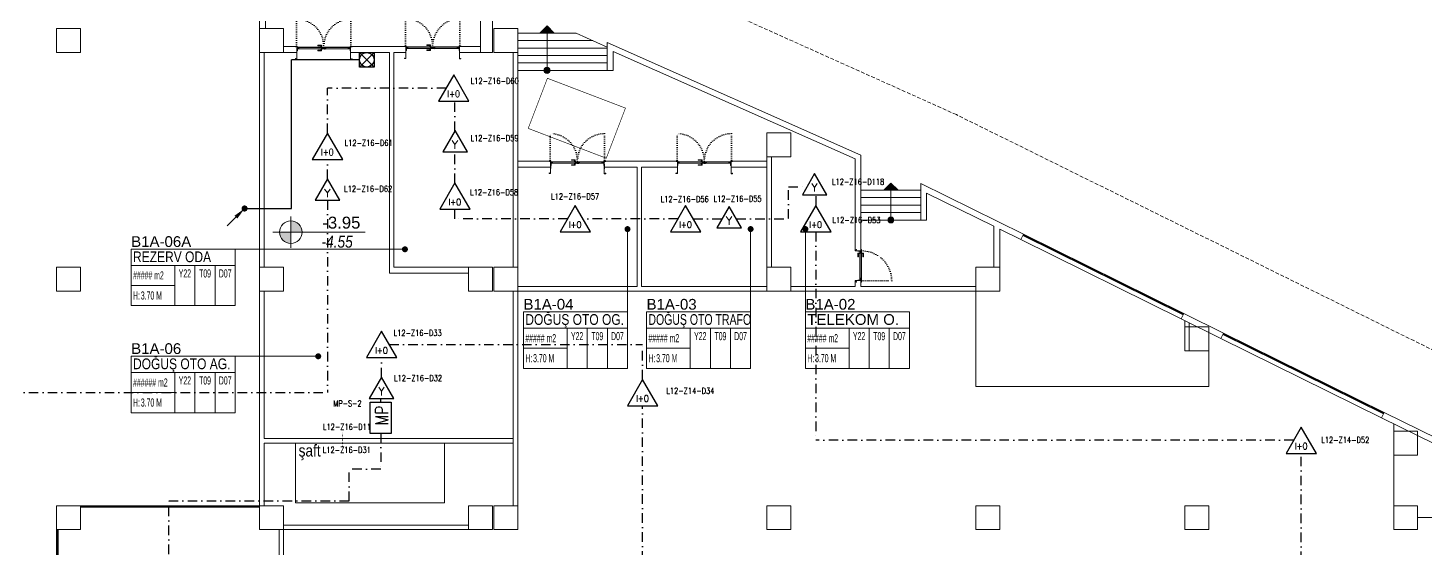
# Model space of a CAD drawing. Header units: metres. Extents: x -19121 to 152404, y -12107 to 29421.
# Drawn here: x 89964 to 94645, y 3938 to 5682 of the extents above; entities that cross this region are included whole.
import ezdxf
from ezdxf.enums import TextEntityAlignment as Align

# ---------------------------------------------------------------- set-up
doc = ezdxf.new("R2010")
doc.units = ezdxf.units.M
doc.header["$LTSCALE"] = 50
doc.header["$MEASUREMENT"] = 0
for name, pattern in [('DASHDOT', [25.4, 12.7, -6.35, 0, -6.35]), ('DOT2', [0.125, 0, -0.125]), ('HIDDEN', [0.375, 0.25, -0.125])]:
    doc.linetypes.add(name, pattern=pattern)
doc.layers.get('0').update_dxf_attribs({"color": 9, "lineweight": 9})
for name, color, linetype, lineweight in [('00', 9, 'Continuous', 9), ('01', 9, 'Continuous', 9), ('06B', 9, 'Continuous', 9), ('06C', 9, 'Continuous', 9), ('06D', 9, 'Continuous', 9), ('10', 9, 'Continuous', 9), ('15', 9, 'Continuous', 9), ('19', 9, 'Continuous', 9), ('20', 9, 'DOT2', 9), ('21', 9, 'Continuous', 9), ('21_mahal200', 9, 'Continuous', 9), ('E-DEDEKTÖR NUMARALARI', 20, 'Continuous', 30), ('E-DUVAR TİPİ FLAŞÖR', 7, 'Continuous', 30), ('E-KABLO', 7, 'Continuous', 30), ('E-KOMBİNE DEDEKTÖR (ISI+OPTİK DUMAN)', 7, 'Continuous', 30), ('E-OK', 3, 'Continuous', 30), ('E-YAZI', 7, 'Continuous', 30), ('E-YÜKSELTİLMİŞ DÖŞEME İÇİNDE DUMAN DEDEKTÖRÜ', 7, 'Continuous', 30)]:
    doc.layers.add(name, color=color, linetype=linetype, lineweight=lineweight)
doc.styles.add('Arial', font='arial.ttf', dxfattribs={"height": 2.5})
doc.styles.add('E-YAZI', font='txttw.shx', dxfattribs={"height": 200})
doc.styles.add('MuuM_TEXT-ITALIC', font='ARIALNI.TTF')
doc.styles.add('MuuM_TEXT-STANDART', font='ARIALN.TTF')
doc.dimstyles.new('MuuM_DIM200', dxfattribs={"dimscale": 20, "dimtxt": 2, "dimasz": 1, "dimexe": 1, "dimexo": 1, "dimgap": 1, "dimtad": 1, "dimdec": 1, "dimrnd": 0.5, "dimdsep": 46, "dimtxsty": 'MuuM_TEXT-STANDART', "dimblk": 'ARCHTICK', "dimcen": 0, "dimdle": 0.15, "dimclrd": 256, "dimclre": 256, "dimclrt": 256, "dimadec": 0, "dimazin": 0, "dimtfac": 5, "dimtdec": 1, "dimtix": 1, "dimtmove": 2, "dimatfit": 3, "dimldrblk": 'DOT', "dimfxl": 3, "dimfxlon": 1, "dimtolj": 1, "dimlwd": -1, "dimlwe": -1, "dimarcsym": 0})

# ---------------------------------------------------------------- blocks, each defined once
blk = doc.blocks.new('100_KOMBİNE DEDEKTÖR (ISI+OPTİK DUMAN) 085')
at = {"layer": 'E-KOMBİNE DEDEKTÖR (ISI+OPTİK DUMAN)', "color": 4}
blk.add_lwpolyline([(2.55, 0), (0, 4.42), (-2.55, 0)], close=True, dxfattribs=at)
at = {"layer": 'E-KOMBİNE DEDEKTÖR (ISI+OPTİK DUMAN)', "color": 3, "style": 'E-YAZI', "width": 0.8}
blk.add_text('I+O', height=1.102, dxfattribs=at).set_placement((-0.02, 1.22), align=Align.MIDDLE)
blk = doc.blocks.new('100_YÜKSELTİLMİŞ DÖŞEME İÇİNDE DUMAN DEDEKTÖRÜ 085')
at = {"layer": 'E-YÜKSELTİLMİŞ DÖŞEME İÇİNDE DUMAN DEDEKTÖRÜ', "color": 4}
blk.add_lwpolyline([(2.06, 0), (0, 3.57), (-2.06, 0)], close=True, dxfattribs=at)
at = {"layer": 'E-YÜKSELTİLMİŞ DÖŞEME İÇİNDE DUMAN DEDEKTÖRÜ', "color": 3, "style": 'E-YAZI'}
blk.add_text('Y', height=1.36, dxfattribs=at).set_placement((-0.02, 1.2), align=Align.MIDDLE)
blk = doc.blocks.new('100_DUVAR TİPİ FLAŞÖR 085')
at = {"layer": 'E-DUVAR TİPİ FLAŞÖR', "color": 4}
blk.add_line((-1.22, 2.45), (1.22, 0), dxfattribs=at)
blk.add_lwpolyline([(-1.22, 0), (-1.22, 2.45), (1.22, 2.45), (1.22, 0)], close=True, dxfattribs=at)
blk.add_lwpolyline([(1.22, 2.45), (-1.22, 0)], dxfattribs=at)
blk.add_circle((0, 1.22), 1.22, dxfattribs=at)
blk = doc.blocks.new('E-MODUL PANOLARI')
at = {"layer": 'E-KABLO', "color": 1}
blk.add_lwpolyline([(-49, 66.9), (49, 66.9), (49, 0), (-49, 0)], close=True, dxfattribs=at)
at = {"layer": 'E-KABLO', "color": 1, "style": 'E-YAZI', "width": 0.8}
blk.add_text('MP', height=40, dxfattribs=at).set_placement((-23, 9.5))
blk = doc.blocks.new('*U241')
at = {"layer": 'E-OK', "color": 3, "linetype": 'Continuous'}
blk.add_line((85, 85), (172, 172), dxfattribs=at)
at = {"layer": 'E-OK', "color": 4, "linetype": 'Continuous', "const_width": 30}
blk.add_lwpolyline([(-15, 0, 1), (15, 0, 1)], format="xyb", close=True, dxfattribs=at)
at = {"layer": 'E-OK', "color": 3, "linetype": 'Continuous'}
blk.add_solid([(99, 71), (71, 99), (0, 0)], dxfattribs=at)
blk = doc.blocks.new('p-kolon_80x80')
blk.add_lwpolyline([(-40, -40), (40, -40), (40, 40), (-40, 40)], close=True)
blk = doc.blocks.new('1.Bod.Ara.Sitatik Elk')
at = {"layer": '01'}
blk.add_lwpolyline([(7520, -3030), (7480, -3030), (7480, -2824), (7520, -2824)], close=True, dxfattribs=at)
for p in [(6100, -2990), (6780, -2990), (7565, -2990), (8480, -3340), (6100, -3790), (6780, -3790), (7480, -3790), (7565, -3790), (8480, -3790), (9180, -3790), (9880, -3990), (10580, -4340), (6100, -4590), (6780, -4590), (7480, -4590), (7565, -4590), (8480, -4590), (9180, -4590), (9880, -4590), (10580, -4590)]:
    blk.add_blockref('p-kolon_80x80', p, dxfattribs=at)
blk = doc.blocks.new('_ArchTick')
at = {"color": 0, "linetype": 'ByBlock', "const_width": 0.15}
blk.add_lwpolyline([(-0.5, -0.5), (0.5, 0.5)], dxfattribs=at)
blk = doc.blocks.new('_Dot')
at = {"color": 0, "linetype": 'ByBlock', "lineweight": -2}
blk.add_line((-0.5, 0), (-1, 0), dxfattribs=at)
at = {"color": 0, "linetype": 'ByBlock', "const_width": 0.5}
blk.add_lwpolyline([(-0.25, 0, 1), (0.25, 0, 1)], format="xyb", close=True, dxfattribs=at)
blk = doc.blocks.new('0_roomno2')
blk.add_lwpolyline([(19.38, -10.5), (0, -10.5), (0, 0), (19.38, 0)], close=True)
for points in [[(0, -3), (19.38, -3)], [(8.12, -3), (8.12, -10.5)], [(11.88, -3), (11.88, -10.5)], [(15.62, -3), (15.62, -10.5)], [(0, -6.75), (8.12, -6.75)]]:
    blk.add_lwpolyline(points)
at = {"style": 'MuuM_TEXT-STANDART', "width": 0.6}
blk.add_text('H:', height=1.5, dxfattribs=at).set_placement((0.35, -8.61), align=Align.MIDDLE_LEFT)
at = {"style": 'Arial'}
blk.add_attdef('ODANO', (0, 1.17), '', height=2, dxfattribs=at)
blk.add_attdef('MEKANADI', text='', height=2, dxfattribs=at).set_placement((0.35, -3), align=Align.BOTTOM_LEFT)
at = {"style": 'MuuM_TEXT-STANDART', "width": 0.6}
for tag, p in [('M2', (0.35, -4.88)), ('TEMIZTAVANYUKSEKLIGI', (1.8, -8.61))]:
    blk.add_attdef(tag, text='', height=1.5, dxfattribs=at).set_placement(p, align=Align.MIDDLE_LEFT)
for tag, p in [('YER01', (10, -4.5)), ('TAVAN01', (13.75, -4.5)), ('DUVAR01', (17.5, -4.5)), ('YER02', (10, -6.75)), ('TAVAN02', (13.75, -6.75)), ('DUVAR02', (17.5, -6.75)), ('YER03', (10, -9)), ('TAVAN03', (13.75, -9)), ('DUVAR03', (17.5, -9))]:
    blk.add_attdef(tag, text='', height=1.5, dxfattribs=at).set_placement(p, align=Align.MIDDLE_CENTER)
blk = doc.blocks.new('prf-scr2')
at = {"linetype": 'DOT2', "ltscale": 10}
blk.add_line((0, 0.2), (0, -1.1), dxfattribs=at)
for p, q in [((-0.1, -0.2), (0.1, -0.3)), ((0.1, -0.2), (-0.1, -0.2)), ((0.1, -0.3), (-0.1, -0.3)), ((-0.1, -0.3), (0.1, -0.4)), ((0.1, -0.4), (-0.1, -0.4)), ((0.1, -0.5), (-0.1, -0.4)), ((-0.1, -0.4), (0.1, -0.4)), ((0.1, -0.6), (-0.1, -0.5)), ((-0.1, -0.5), (0.1, -0.5)), ((-0.1, -0.6), (0.1, -0.7)), ((0.1, -0.6), (-0.1, -0.6)), ((-0.1, -0.6), (0.1, -0.6)), ((-0.1, -0.7), (0.1, -0.8)), ((0.1, -0.7), (-0.1, -0.7)), ((-0.1, -0.8), (0.1, -0.8)), ((0.1, -0.8), (-0.1, -0.8)), ((0.1, -0.2), (0, -0.1)), ((0, -0.2), (0.1, -0.2))]:
    blk.add_line(p, q)
blk.add_lwpolyline([(0.2, 0), (-0.2, 0), (-0.2, 0), (-0.1, -0.1), (0.1, -0.1), (0.2, 0), (0.2, 0)], close=True)
for points in [[(0.2, 0), (-0.2, 0)], [(-0.1, -0.1), (-0.1, -0.2), (-0.1, -0.2), (-0.1, -0.2), (-0.1, -0.2), (-0.1, -0.3), (-0.1, -0.3), (-0.1, -0.3), (-0.1, -0.3), (-0.1, -0.4), (-0.1, -0.4), (-0.1, -0.4), (-0.1, -0.4), (-0.1, -0.4), (-0.1, -0.5), (-0.1, -0.5), (-0.1, -0.5), (-0.1, -0.5), (-0.1, -0.5), (-0.1, -0.5), (-0.1, -0.6), (-0.1, -0.6), (-0.1, -0.6), (-0.1, -0.6), (-0.1, -0.6), (-0.1, -0.7), (-0.1, -0.7), (-0.1, -0.7), (-0.1, -0.7), (-0.1, -0.7), (-0.1, -0.8), (-0.1, -0.8), (-0.1, -0.8), (-0.1, -0.8), (0, -0.9), (0, -0.9), (0, -0.9), (0.1, -0.8), (0.1, -0.8), (0.1, -0.7), (0.1, -0.7), (0.1, -0.7), (0.1, -0.7), (0.1, -0.7), (0.1, -0.7), (0.1, -0.6), (0.1, -0.6), (0.1, -0.6), (0.1, -0.6), (0.1, -0.6), (0.1, -0.5), (0.1, -0.5), (0.1, -0.5), (0.1, -0.5), (0.1, -0.4), (0.1, -0.4), (0.1, -0.4), (0.1, -0.4), (0.1, -0.4), (0.1, -0.3), (0.1, -0.3), (0.1, -0.3), (0.1, -0.3), (0.1, -0.3), (0.1, -0.3), (0.1, -0.2), (0.1, -0.2), (0.1, -0.2), (0.1, -0.2), (0.1, -0.2), (0.1, -0.1)]]:
    blk.add_lwpolyline(points)
blk = doc.blocks.new('gr-p-barel kilitli kapı kolu')
at = {"flags": 128}
for points in [[(-0.9, 0.8), (-0.9, 4.9), (-11.7, 4.9), (-11.7, 6.7), (0.9, 6.7), (0.9, 0.8)], [(-0.8, 5), (0.8, 6.6)]]:
    blk.add_lwpolyline(points, dxfattribs=at)
blk.add_lwpolyline([(-2.75, 0), (-2.75, 0.7), (2.75, 0.7), (2.75, 0)])
blk.add_lwpolyline([(-1.3, 0.7), (1.3, 0.7), (1.3, 0.8), (-1.3, 0.8)], close=True)
blk = doc.blocks.new('K2_SAC')
at = {"layer": '06C'}
blk.add_lwpolyline([(-71.5, 60.3, 1), (-71.8, 59.6), (-69.9, 58.9), (-69.6, 59.7), (-71.6, 60.4)], format="xyb", dxfattribs=at)
blk.add_arc((-71.6, 60), 0.5, 34.0049, 287.7447, dxfattribs=at)
at = {"layer": '10'}
for points in [[(-161, 84.1, 0.414214), (-160.8, 83.7), (-159.8, 83.3, 0.414214), (-159.5, 83.5), (-157.4, 89.6, 0.414214), (-157.5, 90, 0.414214), (-157.9, 89.8), (-158.2, 88.9), (-159.2, 89.3), (-156.2, 97.8, 0.414214), (-156.4, 98.1), (-160.6, 99.6, 0.414214), (-160.9, 99.4), (-161.2, 98.5, 0.414214), (-161, 98.2), (-160, 97.8), (-159.9, 98), (-161, 98.4, -0.414214), (-161, 98.5), (-160.7, 99.3, -0.414214), (-160.6, 99.4), (-156.5, 97.9, -0.414214), (-156.4, 97.8), (-159.4, 89.1), (-158.1, 88.7), (-157.7, 89.7, -0.414214), (-157.6, 89.8, -0.414214), (-157.5, 89.6), (-159.6, 83.6, -0.414214), (-159.8, 83.5), (-160.7, 83.9, -0.414214), (-160.8, 84), (-160.5, 84.8), (-160.7, 84.9)], [(-156.5, 98.7), (-155.4, 97.7), (-156.3, 94.9), (-156.2, 94.9), (-155.2, 97.7), (-156.3, 98.8, 14.796002)], [(-174.4, 60.3, 0.414214), (-174.4, 60.2), (-170.2, 58.7, 0.414214), (-170.1, 58.8), (-159.7, 88.3), (-159.5, 88.2), (-169.9, 58.7, -0.414214), (-170.3, 58.6), (-174.4, 60, -0.414214), (-174.6, 60.4), (-174.3, 61.2, -0.414214), (-173.9, 61.4), (-172.9, 61.1), (-173, 60.9), (-174, 61.2, 0.414214), (-174.1, 61.2)], [(4, -2.7, -0.414214), (3.9, -2.7), (-0.3, -1.3, -0.414214), (-0.4, -1.2), (10.4, 29.3), (10.2, 29.4), (-0.6, -1.1, 0.414214), (-0.4, -1.5), (3.8, -2.9, 0.414214), (4.2, -2.7), (4.5, -1.9, 0.414214), (4.3, -1.5), (3.2, -1.1), (3.2, -1.3), (4.2, -1.7, -0.414214), (4.3, -1.8)], [(8.7, 25.2, -0.414214), (8.3, 25), (7.4, 25.4, -0.414214), (7.2, 25.7), (9.3, 31.8, -0.414214), (9.7, 32, -0.414214), (9.9, 31.6), (9.6, 30.7), (10.5, 30.4), (13.5, 38.9, -0.414214), (13.9, 39.1), (18, 37.7, -0.414214), (18.2, 37.3), (17.9, 36.4, -0.414214), (17.5, 36.2), (16.5, 36.6), (16.5, 36.8), (17.6, 36.4, 0.414214), (17.7, 36.5), (18, 37.3, 0.414214), (17.9, 37.5), (13.8, 38.9, 0.414214), (13.7, 38.8), (10.6, 30.2), (9.3, 30.6), (9.7, 31.7, 0.414214), (9.6, 31.8, 0.414214), (9.5, 31.7), (7.4, 25.7, 0.414214), (7.5, 25.5), (8.4, 25.2, 0.414214), (8.5, 25.3), (8.8, 26.1), (9, 26.1)], [(14.3, 39.5), (12.8, 39.3), (11.8, 36.6), (11.6, 36.7), (12.6, 39.5), (14.2, 39.7, -14.796002)]]:
    blk.add_lwpolyline(points, format="xyb", close=True, dxfattribs=at)
for points in [[(-74.4, 62.9), (-73.8, 64.8), (-73.2, 64.6), (-72.7, 66.1), (-156.1, 95.1), (-156.6, 93.5), (-156.1, 93.3), (-156.7, 91.4), (-156.4, 91.3), (-155.7, 93.5), (-156.2, 93.7), (-155.9, 94.7), (-73, 66), (-73.4, 65), (-74, 65.2), (-74.7, 63), (-74.4, 62.9)], [(-73.8, 64.8), (-74.4, 62.9), (-74.1, 62.8), (-74.5, 61.8), (-157.3, 90.5), (-157, 91.5), (-156.7, 91.4), (-156.1, 93.3), (-156.3, 93.4), (-156.9, 91.8), (-157.2, 91.9), (-157.7, 90.3), (-74.3, 61.4), (-73.8, 63), (-74, 63.1), (-73.5, 64.7)], [(-72.2, 64.2), (-72.8, 62.3), (-73.1, 62.4), (-73.4, 61.4), (9.9, 32.5), (10.2, 33.5), (9.9, 33.6), (10.6, 35.5), (10.9, 35.4), (10.3, 33.8), (10.6, 33.7), (10.1, 32.2), (-73.8, 61.3), (-73.3, 62.8), (-73, 62.7), (-72.4, 64.3)], [(-72.8, 62.3), (-72.2, 64.2), (-72.7, 64.4), (-72.2, 66), (11.7, 36.9), (11.2, 35.3), (10.6, 35.5), (9.9, 33.6), (9.7, 33.7), (10.4, 35.9), (11, 35.7), (11.3, 36.7), (-72, 65.6), (-72.3, 64.6), (-71.8, 64.4), (-72.5, 62.2), (-72.8, 62.3)]]:
    blk.add_lwpolyline(points, dxfattribs=at)
for points in [[(-156.7, 90.5), (-152.9, 89.2), (-151.6, 93), (-155.4, 94.3)], [(-156.3, 90.7), (-153.1, 89.6), (-152, 92.8), (-155.2, 93.9)], [(-75, 62.2), (-80.7, 64.1), (-79.3, 67.9), (-73.7, 66)], [(-75.2, 62.6), (-80.3, 64.3), (-79.2, 67.5), (-74.1, 65.8)], [(-75.2, 61), (-73.4, 60.4), (-73.2, 60.9), (-75.6, 61.7), (-75.6, 61.7), (-75.7, 61.2)], [(-71.3, 66.4), (-73.1, 67), (-73.3, 66.5), (-71.5, 65.9), (-70.9, 65.7), (-70.7, 66.2)], [(-72.8, 61.4), (-67.1, 59.5), (-65.8, 63.2), (-71.5, 65.2)], [(-72.4, 61.6), (-67.3, 59.8), (-66.2, 63.1), (-71.3, 64.8)], [(9.4, 32.9), (3.7, 34.9), (5, 38.7), (10.7, 36.7)], [(9.2, 33.3), (4.1, 35.1), (5.2, 38.3), (10.3, 36.5)]]:
    blk.add_lwpolyline(points, close=True, dxfattribs=at)
for centre in [(-156.9, 99.4), (15, 39.8)]:
    blk.add_circle(centre, 0.55, dxfattribs=at)
at = {"layer": '20'}
for p, q in [((-156.9, 99.4), (-127.2, 184.9)), ((15, 39.8), (44.6, 125.3))]:
    blk.add_line(p, q, dxfattribs=at)
at = {"layer": '20', "linetype": 'HIDDEN'}
for points in [[(-156.6, 98), (-157, 96.8), (-158.4, 97.2), (-158, 98.5)], [(-156.5, 98.7), (-157.1, 97), (-158.1, 97.4), (-157.6, 99.1)], [(13.9, 38.9), (13.5, 37.6), (14.9, 37.2), (15.3, 38.4)], [(14.3, 39.5), (13.7, 37.8), (14.8, 37.4), (15.3, 39.1)]]:
    blk.add_lwpolyline(points, dxfattribs=at)
at = {"layer": '20'}
for centre, start, end in [((-156.9, 99.4), 338.4691, 70.8748), ((15, 39.8), 70.8748, 163.2805)]:
    blk.add_arc(centre, 90.5, start, end, dxfattribs=at)
at = {"layer": '06B', "xscale": -1, "rotation": 160.8747897857572}
blk.add_blockref('gr-p-barel kilitli kapı kolu', (-81.9, 64), dxfattribs=at)
at = {"layer": '06B', "rotation": 340.8747897857572}
blk.add_blockref('gr-p-barel kilitli kapı kolu', (-80.2, 68.8), dxfattribs=at)
at = {"layer": '10', "rotation": 70.87478978575723}
for p in [(-156.6, 92.6), (-72.7, 63.5)]:
    blk.add_blockref('prf-scr2', p, dxfattribs=at)
at = {"layer": '10', "xscale": -1, "rotation": 250.8747897857573}
for p in [(-73.8, 63.9), (10.6, 34.6)]:
    blk.add_blockref('prf-scr2', p, dxfattribs=at)
blk = doc.blocks.new('K-SAC-01')
at = {"layer": '10'}
for points in [[(-4.6, 16.2, -0.414214), (-4.5, 16.3), (-0.1, 16.3, -0.414214), (0, 16.2), (0, 5.9), (0.2, 5.9), (0.2, 16.2, 0.414214), (-0.1, 16.5), (-4.5, 16.5, 0.414214), (-4.8, 16.2), (-4.8, 15.3, 0.414214), (-4.5, 15), (-3.4, 15), (-3.4, 15.2), (-4.5, 15.2, -0.414214), (-4.6, 15.3)], [(0.2, 10.3, -0.414214), (0.5, 10.6), (1.5, 10.6, -0.414214), (1.8, 10.3), (1.8, 3.9, -0.414214), (1.5, 3.6, -0.414214), (1.2, 3.9), (1.2, 4.8), (0.2, 4.8), (0.2, -1.2, -0.414214), (-0.1, -1.5), (-4.5, -1.5, -0.414214), (-4.8, -1.2), (-4.8, -0.3, -0.414214), (-4.5, 0), (-3.4, 0), (-3.4, -0.2), (-4.5, -0.2, 0.414214), (-4.6, -0.3), (-4.6, -1.2, 0.414214), (-4.5, -1.3), (-0.1, -1.3, 0.414214), (0, -1.2), (0, 5), (1.4, 5), (1.4, 3.9, 0.414214), (1.5, 3.8, 0.414214), (1.6, 3.9), (1.6, 10.3, 0.414214), (1.5, 10.4), (0.5, 10.4, 0.414214), (0.4, 10.3), (0.4, 9.4), (0.2, 9.4)], [(-0.4, -2), (1, -1.4), (1, 1.5), (1.2, 1.5), (1.2, -1.5), (-0.3, -2.2, -14.796002)], [(99.8, 10.3, 0.414214), (99.5, 10.6), (98.5, 10.6, 0.414214), (98.2, 10.3), (98.2, 3.9, 0.414214), (98.5, 3.6, 0.414214), (98.8, 3.9), (98.8, 4.8), (99.8, 4.8), (99.8, -1.2, 0.414214), (100.1, -1.5), (104.5, -1.5, 0.414214), (104.8, -1.2), (104.8, -0.3, 0.414214), (104.5, 0), (103.4, 0), (103.4, -0.2), (104.5, -0.2, -0.414214), (104.6, -0.3), (104.6, -1.2, -0.414214), (104.5, -1.3), (100.1, -1.3, -0.414214), (100, -1.2), (100, 5), (98.6, 5), (98.6, 3.9, -0.414214), (98.5, 3.8, -0.414214), (98.4, 3.9), (98.4, 10.3, -0.414214), (98.5, 10.4), (99.5, 10.4, -0.414214), (99.6, 10.3), (99.6, 9.4), (99.8, 9.4)], [(104.6, 16.2, 0.414214), (104.5, 16.3), (100.1, 16.3, 0.414214), (100, 16.2), (100, 5.9), (99.8, 5.9), (99.8, 16.2, -0.414214), (100.1, 16.5), (104.5, 16.5, -0.414214), (104.8, 16.2), (104.8, 15.3, -0.414214), (104.5, 15), (103.4, 15), (103.4, 15.2), (104.5, 15.2, 0.414214), (104.6, 15.3)]]:
    blk.add_lwpolyline(points, format="xyb", close=True, dxfattribs=at)
for points in [[(98.8, 0.1), (98.8, 2.1), (99.1, 2.1), (99.1, 3.2), (1.5, 3.2), (1.5, 2.1), (1.8, 2.1), (1.8, 0.1), (1.5, 0.1), (1.5, 1.9), (1.2, 1.9), (1.2, 3.5), (99.4, 3.5), (99.4, 1.9), (99.1, 1.9), (99.1, 0.1)], [(98.8, 2.1), (98.8, 0.1), (99.4, 0.1), (99.4, -1.5), (1.2, -1.5), (1.2, 0.1), (1.8, 0.1), (1.8, 2.1), (2.1, 2.1), (2.1, -0.1), (1.5, -0.1), (1.5, -1.2), (99.1, -1.2), (99.1, -0.1), (98.5, -0.1), (98.5, 2.1), (98.8, 2.1)]]:
    blk.add_lwpolyline(points, dxfattribs=at)
for points in [[(2.1, 3), (8.1, 3), (8.1, -1), (2.1, -1)], [(2.4, 2.7), (7.8, 2.7), (7.8, -0.7), (2.4, -0.7)], [(98.5, 3), (92.5, 3), (92.5, -1), (98.5, -1)], [(98.2, 2.7), (92.8, 2.7), (92.8, -0.7), (98.2, -0.7)]]:
    blk.add_lwpolyline(points, close=True, dxfattribs=at)
blk.add_circle((-0.9, -2.5), 0.55, dxfattribs=at)
at = {"layer": '20', "linetype": 'HIDDEN'}
for points in [[(-0.2, -1.3), (-0.2, 0), (-1.7, 0), (-1.7, -1.3)], [(-0.4, -2), (-0.4, -0.2), (-1.5, -0.2), (-1.5, -2)]]:
    blk.add_lwpolyline(points, dxfattribs=at)
at = {"layer": '20'}
blk.add_lwpolyline([(-0.9, -2.5), (-0.9, -102.9)], dxfattribs=at)
blk.add_arc((-0.9, -2.5), 100.4, 270, 1.5131, dxfattribs=at)
at = {"layer": '06B'}
blk.add_blockref('gr-p-barel kilitli kapı kolu', (91.4, 3.5), dxfattribs=at)
at = {"layer": '06B', "xscale": -1, "rotation": 180}
blk.add_blockref('gr-p-barel kilitli kapı kolu', (91.4, -1.5), dxfattribs=at)
at = {"layer": '10', "xscale": -1, "rotation": 90}
blk.add_blockref('prf-scr2', (1.5, 1), dxfattribs=at)
at = {"layer": '10', "rotation": 270}
blk.add_blockref('prf-scr2', (99.1, 1.2), dxfattribs=at)
blk = doc.blocks.new('prf-10x10')
blk.add_lwpolyline([(-5, -5), (5, -5), (5, 5), (-5, 5)], close=True)
at = {"color": 255}
blk.add_solid([(-5, -5), (5, -5), (-5, 5), (5, 5)], dxfattribs=at)
at = {"layer": '10'}
blk.add_point((0, 0), dxfattribs=at)
blk = doc.blocks.new('*U389')
at = {"layer": '06D'}
blk.add_lwpolyline([(-2.5, 600), (2.5, 600), (2.5, 0), (-2.5, 0)], close=True, dxfattribs=at)
at = {"layer": '15'}
blk.add_lwpolyline([(0, 595), (0, 5)], dxfattribs=at)
at = {"layer": '10', "xscale": 0.5, "yscale": 0.5, "rotation": 90}
for p in [(0, 597.5), (0, 2.5)]:
    blk.add_blockref('prf-10x10', p, dxfattribs=at)
blk = doc.blocks.new('0_elevationtarget-p-bk')
h = blk.add_hatch(color=250)
h.paths.add_polyline_path([(1.88, 0, 0.414214), (0, 1.88), (0, 0)])
h.paths.add_polyline_path([(0, 0), (-1.88, 0, 0.414214), (0, -1.88)])
blk.add_line((0, -2.62), (0, 2.62))
blk.add_lwpolyline([(12.45, 0), (-3, 0)])
blk.add_circle((0, 0), 1.88)
at = {"style": 'Arial'}
blk.add_attdef('BITMISKOT', text='', height=2, dxfattribs=at).set_placement((4.5, 0), align=Align.BOTTOM_LEFT)
at = {"style": 'MuuM_TEXT-ITALIC'}
blk.add_attdef('FINISHINGFLOORLEVEL', text='', height=2, dxfattribs=at).set_placement((4.5, -0.59), align=Align.TOP_LEFT)
blk = doc.blocks.new('p-dog-ser-720')
at = {"layer": '06D'}
for points in [[(0, 0), (0, 715)], [(5, 0), (5, 715)]]:
    blk.add_lwpolyline(points, dxfattribs=at)
at = {"layer": '15'}
blk.add_lwpolyline([(2.5, 0), (2.5, 715)], dxfattribs=at)
at = {"layer": '10', "xscale": 0.5, "yscale": 0.5, "rotation": 180}
for p in [(2.5, 717.5), (2.5, 600), (2.5, 480), (2.5, 360), (2.5, 240), (2.5, 120), (2.5, 2.5)]:
    blk.add_blockref('prf-10x10', p, dxfattribs=at)
blk = doc.blocks.new('1.Bod.Ara.Mimari Elk')
at = {"layer": '19'}
h = blk.add_hatch(color=256, dxfattribs=at)
h.dxf.hatch_style = 1
h.paths.add_polyline_path([(7726.94, -2965), (7678.94, -2965), (7702.94, -2940.96)])
h = blk.add_hatch(color=256, dxfattribs=at)
h.dxf.hatch_style = 1
edge = h.paths.add_edge_path()
edge.add_arc((7702.94, -3090), 10, 0, 360)
h = blk.add_hatch(color=256, dxfattribs=at)
h.dxf.hatch_style = 1
h.paths.add_polyline_path([(8879, -3491.79), (8831, -3491.79), (8855, -3467.75)])
h = blk.add_hatch(color=256, dxfattribs=at)
h.dxf.hatch_style = 1
edge = h.paths.add_edge_path()
edge.add_arc((8855, -3591.79), 10, 0, 360)
blk.add_lwpolyline([(6775, -2950), (6740, -2950)])
at = {"layer": '00'}
for points in [[(6740, -2590), (6740, -2950), (6760, -2950), (6760, -2590), (6740, -2590)], [(7440, -3750), (7190, -3750), (7190, -3030), (7230, -3030), (7230, -3010), (7045, -3010), (7045, -3030), (7175, -3030), (7175, -3770), (7440, -3770)], [(7925, -3090), (7905, -3090), (7905, -2996.29), (8755, -3374.17), (8755, -3695)], [(7925, -3090), (7925, -3027.07), (8735, -3387.16), (8735, -3695), (8755, -3695)], [(7605, -3395), (7715, -3395), (7715, -3415), (7605, -3415)], [(8020, -3415), (8140, -3415), (8140, -3395), (7895, -3395), (7895, -3415), (8005, -3415)], [(8005, -3815), (8005, -3415)], [(8020, -3815), (8020, -3415)], [(8440, -3395), (8320, -3395), (8320, -3415), (8440, -3415)], [(8440, -3750), (8440, -3380)], [(8455, -3750), (8455, -3380)], [(7375, -4325), (6755, -4325), (6755, -3830), (6740, -3830), (6740, -4550), (6755, -4550), (6755, -4340), (6845, -4340), (6845, -4340), (7375, -4340), (7375, -4340)], [(7605, -3815), (8005, -3815)], [(7605, -3830), (8440, -3830)], [(8020, -3815), (8440, -3815)], [(8520, -3815), (8735, -3815), (8735, -3795), (8755, -3795), (8755, -3815), (9140, -3815)], [(8520, -3830), (9140, -3830)], [(9828.26, -3923.65), (9961.09, -3989.34), (9969.96, -3971.41), (9837.13, -3905.72), (9828.26, -3923.65)], [(9840, -4030), (9840, -3929.45)], [(9855, -3936.87), (9855, -4030)], [(10498.91, -4255.32), (10678.41, -4344.1), (10687.27, -4326.17), (10507.78, -4237.4), (10498.91, -4255.32)], [(7375, -4325), (7590, -4325)], [(7375, -4340), (7590, -4340)]]:
    blk.add_lwpolyline(points, dxfattribs=at)
for points in [[(6740, -3750), (6740, -3030), (6755, -3030), (6755, -3750)], [(6820, -3010), (6865, -3010), (6865, -3030), (6820, -3030)], [(7410, -3030), (7480, -3030), (7480, -3010), (7410, -3010)], [(7605, -3030), (7605, -3750), (7590, -3750), (7590, -3030)], [(9200, -3750), (9200, -3612.94), (8975, -3501.66), (8975, -3591.79), (8955, -3591.79), (8955, -3469.46), (9299.3, -3639.74), (9290.44, -3657.66), (9220, -3622.83), (9220, -3750)], [(7605, -3830), (7605, -4550), (7590, -4550), (7590, -3830)], [(6820, -5350), (6805, -5350), (6805, -4630), (6820, -4630)], [(7440, -4630), (6820, -4630), (6820, -4615), (7440, -4615)]]:
    blk.add_lwpolyline(points, close=True, dxfattribs=at)
at = {"layer": '06D'}
for points in [[(9827.98, -3923.5), (9290.15, -3657.52)], [(9920, -3969.02), (9920, -4150), (9140, -4150), (9140, -3830)], [(10498.63, -4255.17), (9960.8, -3989.2)], [(10540, -4275.65), (10540, -4550)], [(6140, -4550), (6735, -4550)], [(6140, -4555), (6735, -4555)], [(10620, -4590), (11094.94, -4590)]]:
    blk.add_lwpolyline(points, dxfattribs=at)
for points in [[(6860, -4540), (7360, -4540), (7360, -4340), (6860, -4340)], [(6820, -5350), (6060, -5350), (6060, -4550), (6820, -4550)]]:
    blk.add_lwpolyline(points, close=True, dxfattribs=at)
at = {"layer": '15'}
blk.add_lwpolyline([(6140, -4552.5), (6735, -4552.5)], dxfattribs=at)
at = {"layer": '19'}
for points in [[(7726.94, -2965), (7678.94, -2965), (7702.94, -2940.96)], [(8879, -3491.79), (8831, -3491.79), (8855, -3467.75)]]:
    blk.add_lwpolyline(points, close=True, dxfattribs=at)
at = {"layer": '19', "linetype": 'Continuous'}
for points in [[(7605, -3075), (7605, -2950)], [(7605, -2965), (7800.88, -2965), (7905, -3011.72)], [(7605, -2990), (7856.59, -2990)], [(7702.94, -3090), (7702.94, -2965)], [(7605, -3015), (7905, -3015)], [(7605, -3040), (7905, -3040)], [(7605, -3065), (7905, -3065)], [(7605, -3090), (7905, -3090)], [(8755, -3491.79), (8955, -3491.79)], [(8855, -3591.79), (8855, -3491.79)], [(8755, -3516.79), (8955, -3516.79)], [(8755, -3541.79), (8955, -3541.79)], [(8755, -3566.79), (8955, -3566.79)], [(8755, -3591.79), (8955, -3591.79)]]:
    blk.add_lwpolyline(points, dxfattribs=at)
at = {"layer": '19'}
for centre in [(7702.94, -3090), (8855, -3591.79)]:
    blk.add_circle(centre, 10, dxfattribs=at)
at = {"layer": '20', "linetype": 'HIDDEN'}
blk.add_lwpolyline([(11767.85, -4685.8), (11421.22, -4460.1), (10945.13, -4163.64), (9074.53, -3238.51), (6612.89, -2132.43), (4752.35, -1474.85), (3821.13, -1227.81)], dxfattribs=at)
at = {"layer": '20', "const_width": 2}
blk.add_lwpolyline([(7704.31, -3116.47), (7640, -3284.59), (7901.52, -3384.62), (7965.83, -3216.5)], close=True, dxfattribs=at)
for name, p, rotation in [('*U389', (9835.74, -3907.81), 63.6859951057757), ('K-SAC-01', (8755, -3795), 90), ('*U389', (10506.39, -4239.49), 63.6859951057757)]:
    blk.add_blockref(name, p, dxfattribs=dict(rotation=rotation))
at = {"xscale": -1, "rotation": 180}
blk.add_blockref('p-dog-ser-720', (6060, -4630), dxfattribs=at)
at = {"layer": '01'}
for p in [(9880, -3990), (10580, -4340)]:
    blk.add_blockref('p-kolon_80x80', p, dxfattribs=at)
at = {"layer": '10', "rotation": 19.12521021339945}
for p in [(7044.82, -3051.28), (7409.82, -3049.98), (7894.82, -3435.22), (8319.82, -3435.22)]:
    blk.add_blockref('K2_SAC', p, dxfattribs=at)
at = {"layer": '10', "xscale": -0.5, "yscale": 0.5, "rotation": 90}
for p in [(6142.5, -4552.5), (6290, -4552.5), (6440, -4552.5), (6590, -4552.5), (6737.5, -4552.5)]:
    blk.add_blockref('prf-10x10', p, dxfattribs=at)
at = {"layer": '21', "xscale": 20, "yscale": 20, "zscale": 20}
blk.add_blockref('0_elevationtarget-p-bk', (6844.81, -3632.61), dxfattribs=at).add_auto_attribs({'BITMISKOT': ' -3.95', 'FINISHINGFLOORLEVEL': ' -4.55'})
at = {"layer": '21_mahal200'}
ref = blk.add_blockref('0_roomno2', (6309.64, -3689.98), dxfattribs=dict(at, xscale=18, yscale=18, zscale=18))
ref.add_attrib('ODANO', 'B1A-06A', (6309.64, -3682.2), dxfattribs={"layer": '0', "height": 36, "style": 'Arial'})
ref.add_attrib('MEKANADI', 'REZERV ODA', dxfattribs={"layer": '0', "height": 36, "style": 'Arial', "width": 0.8}).set_placement((6315.94, -3743.98), align=Align.BOTTOM_LEFT)
ref.add_attrib('M2', '##### m2', dxfattribs={"layer": '0', "height": 27, "style": 'MuuM_TEXT-STANDART', "width": 0.6}).set_placement((6315.94, -3777.73), align=Align.MIDDLE_LEFT)
ref.add_attrib('TEMIZTAVANYUKSEKLIGI', '3.70 M', dxfattribs={"layer": '0', "height": 27, "style": 'MuuM_TEXT-STANDART', "width": 0.6}).set_placement((6342.04, -3844.92), align=Align.MIDDLE_LEFT)
ref.add_attrib('YER01', 'Y22', dxfattribs={"layer": '0', "height": 27, "style": 'MuuM_TEXT-STANDART', "width": 0.6}).set_placement((6489.64, -3770.98), align=Align.MIDDLE_CENTER)
ref.add_attrib('TAVAN01', 'T09', dxfattribs={"layer": '0', "height": 27, "style": 'MuuM_TEXT-STANDART', "width": 0.6}).set_placement((6557.14, -3770.98), align=Align.MIDDLE_CENTER)
ref.add_attrib('DUVAR01', 'D07', dxfattribs={"layer": '0', "height": 27, "style": 'MuuM_TEXT-STANDART', "width": 0.6}).set_placement((6624.64, -3770.98), align=Align.MIDDLE_CENTER)
ref = blk.add_blockref('0_roomno2', (7623.98, -3900.25), dxfattribs=dict(at, xscale=18, yscale=18, zscale=18))
ref.add_attrib('ODANO', 'B1A-04', (7623.98, -3892.47), dxfattribs={"layer": '0', "height": 36, "style": 'Arial'})
ref.add_attrib('MEKANADI', 'DOĞUŞ OTO OG.', dxfattribs={"layer": '0', "height": 36, "style": 'Arial', "width": 0.8}).set_placement((7630.28, -3954.25), align=Align.BOTTOM_LEFT)
ref.add_attrib('M2', '##### m2', dxfattribs={"layer": '0', "height": 27, "style": 'MuuM_TEXT-STANDART', "width": 0.6}).set_placement((7630.28, -3988), align=Align.MIDDLE_LEFT)
ref.add_attrib('TEMIZTAVANYUKSEKLIGI', '3.70 M', dxfattribs={"layer": '0', "height": 27, "style": 'MuuM_TEXT-STANDART', "width": 0.6}).set_placement((7656.38, -4055.19), align=Align.MIDDLE_LEFT)
ref.add_attrib('YER01', 'Y22', dxfattribs={"layer": '0', "height": 27, "style": 'MuuM_TEXT-STANDART', "width": 0.6}).set_placement((7803.98, -3981.25), align=Align.MIDDLE_CENTER)
ref.add_attrib('TAVAN01', 'T09', dxfattribs={"layer": '0', "height": 27, "style": 'MuuM_TEXT-STANDART', "width": 0.6}).set_placement((7871.48, -3981.25), align=Align.MIDDLE_CENTER)
ref.add_attrib('DUVAR01', 'D07', dxfattribs={"layer": '0', "height": 27, "style": 'MuuM_TEXT-STANDART', "width": 0.6}).set_placement((7938.98, -3981.25), align=Align.MIDDLE_CENTER)
ref = blk.add_blockref('0_roomno2', (8036.47, -3900.25), dxfattribs=dict(at, xscale=18, yscale=18, zscale=18))
ref.add_attrib('ODANO', 'B1A-03', (8036.47, -3892.47), dxfattribs={"layer": '0', "height": 36, "style": 'Arial'})
ref.add_attrib('MEKANADI', 'DOĞUŞ OTO TRAFO', dxfattribs={"layer": '0', "height": 36, "style": 'Arial', "width": 0.7}).set_placement((8042.77, -3954.25), align=Align.BOTTOM_LEFT)
ref.add_attrib('M2', '##### m2', dxfattribs={"layer": '0', "height": 27, "style": 'MuuM_TEXT-STANDART', "width": 0.6}).set_placement((8042.77, -3988), align=Align.MIDDLE_LEFT)
ref.add_attrib('TEMIZTAVANYUKSEKLIGI', '3.70 M', dxfattribs={"layer": '0', "height": 27, "style": 'MuuM_TEXT-STANDART', "width": 0.6}).set_placement((8068.87, -4055.19), align=Align.MIDDLE_LEFT)
ref.add_attrib('YER01', 'Y22', dxfattribs={"layer": '0', "height": 27, "style": 'MuuM_TEXT-STANDART', "width": 0.6}).set_placement((8216.47, -3981.25), align=Align.MIDDLE_CENTER)
ref.add_attrib('TAVAN01', 'T09', dxfattribs={"layer": '0', "height": 27, "style": 'MuuM_TEXT-STANDART', "width": 0.6}).set_placement((8283.97, -3981.25), align=Align.MIDDLE_CENTER)
ref.add_attrib('DUVAR01', 'D07', dxfattribs={"layer": '0', "height": 27, "style": 'MuuM_TEXT-STANDART', "width": 0.6}).set_placement((8351.47, -3981.25), align=Align.MIDDLE_CENTER)
ref = blk.add_blockref('0_roomno2', (8568.7, -3900.25), dxfattribs=dict(at, xscale=18, yscale=18, zscale=18))
ref.add_attrib('ODANO', 'B1A-02', (8568.7, -3892.47), dxfattribs={"layer": '0', "height": 36, "style": 'Arial'})
ref.add_attrib('MEKANADI', 'TELEKOM O.', dxfattribs={"layer": '0', "height": 36, "style": 'Arial'}).set_placement((8575, -3954.25), align=Align.BOTTOM_LEFT)
ref.add_attrib('M2', '##### m2', dxfattribs={"layer": '0', "height": 27, "style": 'MuuM_TEXT-STANDART', "width": 0.6}).set_placement((8575, -3988), align=Align.MIDDLE_LEFT)
ref.add_attrib('TEMIZTAVANYUKSEKLIGI', '3.70 M', dxfattribs={"layer": '0', "height": 27, "style": 'MuuM_TEXT-STANDART', "width": 0.6}).set_placement((8601.1, -4055.19), align=Align.MIDDLE_LEFT)
ref.add_attrib('YER01', 'Y22', dxfattribs={"layer": '0', "height": 27, "style": 'MuuM_TEXT-STANDART', "width": 0.6}).set_placement((8748.7, -3981.25), align=Align.MIDDLE_CENTER)
ref.add_attrib('TAVAN01', 'T09', dxfattribs={"layer": '0', "height": 27, "style": 'MuuM_TEXT-STANDART', "width": 0.6}).set_placement((8816.2, -3981.25), align=Align.MIDDLE_CENTER)
ref.add_attrib('DUVAR01', 'D07', dxfattribs={"layer": '0', "height": 27, "style": 'MuuM_TEXT-STANDART', "width": 0.6}).set_placement((8883.7, -3981.25), align=Align.MIDDLE_CENTER)
ref = blk.add_blockref('0_roomno2', (6309.64, -4048.93), dxfattribs=dict(at, xscale=18, yscale=18, zscale=18))
ref.add_attrib('ODANO', 'B1A-06', (6309.64, -4041.15), dxfattribs={"layer": '0', "height": 36, "style": 'Arial'})
ref.add_attrib('MEKANADI', 'DOĞUŞ OTO AG.', dxfattribs={"layer": '0', "height": 36, "style": 'Arial', "width": 0.8}).set_placement((6315.94, -4102.93), align=Align.BOTTOM_LEFT)
ref.add_attrib('M2', '###### m2', dxfattribs={"layer": '0', "height": 27, "style": 'MuuM_TEXT-STANDART', "width": 0.6}).set_placement((6315.94, -4136.68), align=Align.MIDDLE_LEFT)
ref.add_attrib('TEMIZTAVANYUKSEKLIGI', '3.70 M', dxfattribs={"layer": '0', "height": 27, "style": 'MuuM_TEXT-STANDART', "width": 0.6}).set_placement((6342.04, -4203.88), align=Align.MIDDLE_LEFT)
ref.add_attrib('YER01', 'Y22', dxfattribs={"layer": '0', "height": 27, "style": 'MuuM_TEXT-STANDART', "width": 0.6}).set_placement((6489.64, -4129.93), align=Align.MIDDLE_CENTER)
ref.add_attrib('TAVAN01', 'T09', dxfattribs={"layer": '0', "height": 27, "style": 'MuuM_TEXT-STANDART', "width": 0.6}).set_placement((6557.14, -4129.93), align=Align.MIDDLE_CENTER)
ref.add_attrib('DUVAR01', 'D07', dxfattribs={"layer": '0', "height": 27, "style": 'MuuM_TEXT-STANDART', "width": 0.6}).set_placement((6624.64, -4129.93), align=Align.MIDDLE_CENTER)
at = {"layer": '21', "style": 'MuuM_TEXT-STANDART'}
blk.add_text('şaft ', height=40, dxfattribs=at).set_placement((6870.74, -4384.98))
at = {"layer": '21_mahal200'}
for points in [[(7972.73, -3622.23), (7972.73, -3900.25)], [(8385.22, -3622.23), (8385.22, -3900.25)], [(8568.7, -3622.23), (8568.7, -3900.25)], [(7226.88, -3689.98), (6658.39, -3689.98)], [(6936.41, -4048.93), (6658.39, -4048.93)]]:
    blk.add_leader(points, dimstyle='MuuM_DIM200', override={"dimasz": 1, "dimfxl": 10}, dxfattribs=at)

msp = doc.modelspace()

# ---------------------------------------------------------------- linework, layer by layer
at = {"layer": 'E-KABLO', "color": 5, "linetype": 'Continuous', "ltscale": 0.05}
for p, q in [((91074.74, 5575.52), (90846.95, 5575.52)), ((90846.95, 5076.78), (90846.95, 5575.52)), ((90689.62, 5076.78), (90846.95, 5076.78))]:
    msp.add_line(p, q, dxfattribs=at)
at = {"layer": 'E-KABLO', "color": 6, "linetype": 'DASHDOT', "ltscale": 0.05}
for p, q in [((90967.36, 5329.7), (90967.36, 5480.79)), ((91365.07, 5480.79), (90967.36, 5480.79)), ((91394.54, 5337.17), (91394.54, 5436.63)), ((91394.54, 5162.38), (91394.54, 5266.78)), ((90967.36, 5175.85), (90967.36, 5241.37)), ((90967.36, 5104.54), (90967.36, 4459.61)), ((92511.77, 5042.79), (92511.77, 5149.01)), ((92511.77, 5149.01), (92573.52, 5149.01)), ((92604.81, 5086.87), (92604.81, 5123.32)), ((91394.54, 5042.29), (91394.54, 5074.05)), ((91772.18, 5042.29), (91394.54, 5042.29)), ((92142.03, 5042.29), (91823.17, 5042.29)), ((92193.03, 5042.29), (92289.77, 5042.29)), ((92337.08, 5042.29), (92517.43, 5042.29)), ((92603.6, 4998.13), (92603.6, 4299.61)), ((91174.28, 4620.8), (92023.25, 4620.8)), ((92023.25, 4503.77), (92023.25, 4620.8)), ((91148.78, 4511.12), (91148.78, 4576.64)), ((89775.83, 4459.61), (90967.36, 4459.61)), ((91145.73, 4426.91), (91145.73, 4439.81)), ((92023.25, 3704.94), (92023.25, 4415.45)), ((91145.73, 4322.59), (91145.73, 4202.3)), ((94204.84, 4299.61), (92603.6, 4299.61)), ((94230.34, 3703.77), (94230.34, 4255.45)), ((91040.4, 4096.12), (91040.4, 4202.3)), ((91145.73, 4202.3), (91040.4, 4202.3)), ((90435.43, 4096.12), (91040.4, 4096.12)), ((90435.43, 3727.3), (90435.43, 4096.12))]:
    msp.add_line(p, q, dxfattribs=at)

# ---------------------------------------------------------------- block references
for name in ['1.Bod.Ara.Mimari Elk', '1.Bod.Ara.Sitatik Elk']:
    msp.add_blockref(name, (84000, 8630))
at = {"layer": 'E-DUVAR TİPİ FLAŞÖR', "xscale": 20, "yscale": 20, "zscale": 20, "rotation": 270}
msp.add_blockref('100_DUVAR TİPİ FLAŞÖR 085', (91074.74, 5575.52), dxfattribs=at)
at = {"layer": 'E-KABLO', "color": 1, "xscale": 1.063724968549689, "yscale": 1.063724968549689, "zscale": 1.063724968549689, "rotation": 90}
msp.add_blockref('E-MODUL PANOLARI', (91181.33, 4374.75), dxfattribs=at)
at = {"layer": 'E-KOMBİNE DEDEKTÖR (ISI+OPTİK DUMAN)', "xscale": 20, "yscale": 20, "zscale": 20}
for p in [(91390.57, 5436.63), (90967.36, 5241.37), (91394.54, 5074.05), (91797.67, 4998.13), (92167.53, 4998.13), (92603.6, 4998.13), (91148.78, 4576.64), (92023.25, 4415.45), (94230.34, 4255.45)]:
    msp.add_blockref('100_KOMBİNE DEDEKTÖR (ISI+OPTİK DUMAN) 085', p, dxfattribs=at)
at = {"layer": 'E-OK', "xscale": -0.34, "yscale": 0.34, "zscale": 0.34, "rotation": 90}
msp.add_blockref('*U241', (90689.62, 5076.78), dxfattribs=at)
at = {"layer": 'E-YÜKSELTİLMİŞ DÖŞEME İÇİNDE DUMAN DEDEKTÖRÜ', "xscale": 20, "yscale": 20, "zscale": 20}
for p in [(91395.07, 5266.78), (90967.36, 5104.54), (92599.72, 5122.92), (92313.42, 5011.95), (91148.78, 4439.81)]:
    msp.add_blockref('100_YÜKSELTİLMİŞ DÖŞEME İÇİNDE DUMAN DEDEKTÖRÜ 085', p, dxfattribs=at)

# ---------------------------------------------------------------- texts
at = {"layer": 'E-DEDEKTÖR NUMARALARI', "style": 'E-YAZI', "width": 0.7}
for s, p in [('L12-Z16-D60', (91447.21, 5494.54)), ('L12-Z16-D61', (91024.82, 5286.71)), ('L12-Z16-D59', (91446.65, 5303)), ('L12-Z16-D62', (91023.27, 5132.73)), ('L12-Z16-D118', (92657.84, 5156.34)), ('L12-Z16-D58', (91445.46, 5121.04)), ('L12-Z16-D57', (91716.8, 5107.43)), ('L12-Z16-D56', (92083.85, 5098.33)), ('L12-Z16-D55', (92261, 5099.46)), ('L12-Z16-D53', (92659.39, 5028.23)), ('L12-Z16-D33', (91189, 4649.45)), ('L12-Z16-D32', (91190.49, 4498.23)), ('L12-Z14-D34', (92102.82, 4455.52)), ('L12-Z16-D11', (90952.16, 4334.37)), ('L12-Z14-D52', (94297.08, 4290.6)), ('L12-Z16-D31', (90951.74, 4257.18))]:
    msp.add_text(s, height=20, dxfattribs=at).set_placement(p)
at = {"layer": 'E-KABLO', "color": 4, "style": 'E-YAZI', "width": 0.7}
msp.add_text('.............', height=10, rotation=270, dxfattribs=at).set_placement((91017.29, 4326.48))
at = {"layer": 'E-YAZI', "color": 3, "style": 'E-YAZI', "width": 0.8}
msp.add_text('MP-S-2', height=20, dxfattribs=at).set_placement((90987.41, 4412.8))

doc.saveas('drawing.dxf')
